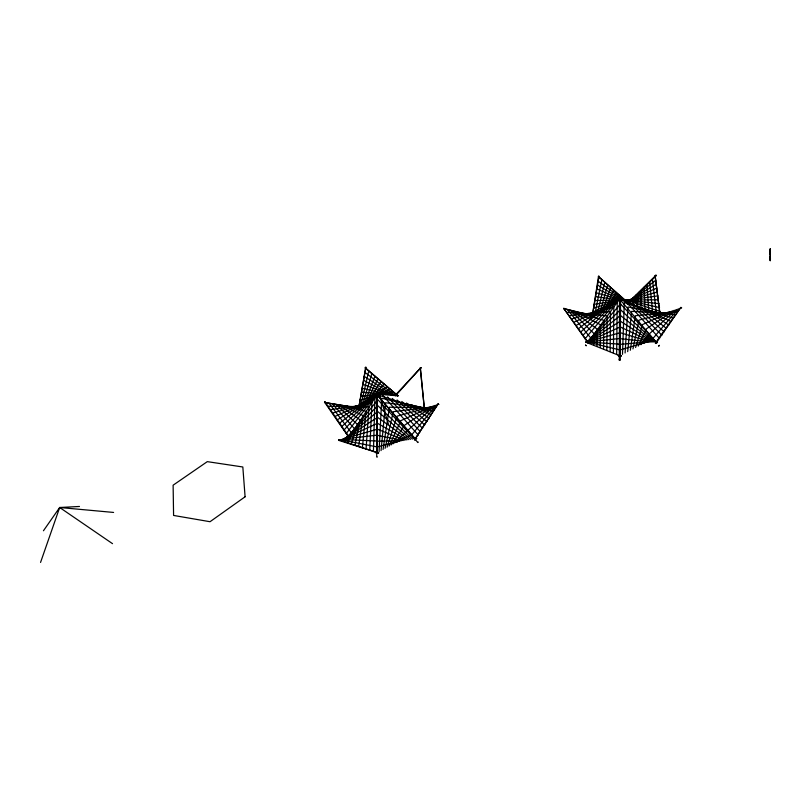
<?xml version="1.0" encoding="UTF-8"?>
<svg xmlns="http://www.w3.org/2000/svg" width="811" height="811" viewBox="0 0 811 811"><rect width="100%" height="100%" fill="white"/><g stroke="black" fill="none" stroke-linecap="round" stroke-linejoin="round"><path stroke-width="1.22" d="M770.298 249.91L770.42 252.12M377.368 457.019L376.72 457.039L376.933 392.706L377.581 392.706M619.239 359.902L619.695 297.181L620.547 297.191L620.293 359.902L619.239 359.902L620.293 359.902M770.399 254.147L770.359 251.968L770.237 260.564L770.379 255.952M770.227 257.178L770.288 248.571L770.318 250.528M770.176 252.373L770.237 253.762L770.369 250.102M770.298 260.057L770.247 260.757M600.262 347.503L600.475 324.735L575.84 311.829M603.566 348.882L603.8 320.355L578.578 312.519M606.851 350.251L607.135 315.955L581.315 313.198M610.125 351.619L610.49 311.546L584.032 313.887M613.4 352.978L613.846 307.105L586.728 314.567M616.654 354.336L617.222 302.665L589.425 315.246M596.967 346.074L597.17 329.104L573.093 311.14M770.308 256.732L770.349 259.814L770.369 256.641M770.338 259.49L770.44 258.739L770.409 259.439M593.652 344.746L593.865 333.453L570.336 310.451M770.166 251.481L770.247 249.251L770.268 251.096M373.435 451.575L374.915 398.181L355.461 407.517M622.493 354.346L624.288 302.584L662.567 314.668M641.511 289.76L640.883 306.903L668.791 325.059M770.095 252.991L770.197 254.107M369.755 450.308L371.935 402.56L352.217 407.01M590.327 343.357L590.58 337.781L567.558 309.751M770.136 253.154L770.146 252.028M379.072 451.727L381.748 398.272L426.292 408.582M625.088 352.988L627.967 306.974L664.503 313.938M366.065 449.041L368.954 406.919L348.963 406.504M648.78 311.211L646.955 284.529M652.713 313.289L649.682 281.782M411.096 405.449L411.177 404.537L431.178 414.725M415.708 407.345L415.83 406.037L433.338 411.309M381.058 450.602L385.59 402.753L427.519 408.136M627.694 351.629L631.647 311.363L666.439 313.208M362.375 447.773L365.994 411.268L345.699 405.997M770.186 254.715L770.217 253.508M358.665 446.506L363.044 415.597L342.414 405.48M630.319 350.261L635.317 315.743L668.396 312.478M383.056 449.476L389.422 407.223L428.766 407.68M638.815 292.396L636.868 305.179L666.49 328.455M599.035 276.156L592.081 317.405L598.548 276.064M365.923 367.201L358.472 409.514L365.731 367.18M656.535 314.78L652.419 279.106M420.25 408.643L420.463 407.538L435.497 407.882M595.73 314.587L594.858 314.212L601.792 279.927M354.944 445.229L360.104 419.905L339.12 404.973M632.955 348.882L638.987 320.122L670.362 311.738M385.063 448.341L393.254 411.694L430.012 407.234M328.07 406.291L360.54 406.656L368.731 371.083M569.281 315.651L597.626 312.488L604.712 282.481M571.532 318.956L600.424 310.755L607.642 285.036M330.33 409.697L362.405 405.267L371.793 373.678M351.224 443.941L357.539 424.092M635.601 347.493L642.657 324.501L672.339 310.988M387.08 447.206L397.086 416.175L431.259 406.777M420.909 367.657L395.515 395.748L395.139 395.373L420.919 367.586L421.325 367.941M610.561 287.591L603.232 309.001L573.782 322.251M40.55 562.428L59.679 507.504L79.468 506.469M438.224 403.908L414.512 439.897L438.001 403.848M332.591 413.103L364.291 403.878L374.854 376.274M636.118 295.032L632.833 303.446L664.189 331.851M629.752 304.176L628.403 304.713L629.762 304.125L598.376 276.683M613.491 290.145L606.07 307.237L576.033 325.556M389.108 446.06L400.908 420.635L432.527 406.311M638.267 346.104L646.326 328.881L674.326 310.238M347.483 442.664L354.772 428.33M377.906 378.869L366.187 402.469L334.862 416.509M629.417 304.49L598.579 276.521M616.411 292.69L608.929 305.463L578.284 328.86M349.338 437.362L378.261 392.777M380.967 381.454L368.103 401.06L337.123 419.916M360.824 408.399L325.008 402.57L360.702 408.46L360.794 407.933M365.031 367.951L398.15 396.001L397.745 395.433L397.289 395.981L397.846 395.717L365.274 367.677M391.155 444.915L404.74 425.106L433.794 405.855M43.449 530.759L59.679 507.504L113.591 512.44M657.508 342.171C657.488 340.671 657.326 344.168 655.318 343.185L680.916 307.298L655.754 343.469M587.955 342.566L620.08 298.347M338.714 439.785L338.572 440.312L378.575 453.045L338.745 439.775L338.633 440.302M346.196 433.561L375.919 395.271L377.703 394.906L373.942 396.731L343.925 430.144M640.943 344.705L649.986 333.25L676.333 309.488M347.635 437.271L377.835 399.691L414.37 438.781M656.292 275.608L655.937 275.233L656.292 275.608L627.248 304.226M378.565 452.791L378.362 453.308M436.359 404.922L412.383 434.037L395.271 442.583M376.639 393.426L376.182 393.842L417.858 442.532L418.304 442.096M585.055 338.785L617.658 300.029L619.209 300.1L593.459 308.21M678.351 308.727L653.656 337.629L643.64 343.296M587.276 342.09L620.547 303.943L656.251 341.989M343.732 441.377L351.913 432.658M619.33 295.245L611.818 303.669L580.544 332.175M384.019 384.049L370.029 399.63L339.393 423.322M582.795 335.48L614.728 301.854L620.05 298.985L596.835 288.929M346.814 437.575L377.754 405.591L412.525 439.065M324.532 402.144L324.968 401.85L324.552 402.155L349.389 438.193M627.826 302.979L655.917 275.274M341.654 426.738L371.975 398.191L376.608 394.643L360.783 396.163M393.203 443.749L435.071 405.388M619.269 297.88L619.29 297.992M588.249 343.276L563.655 308.231L588.563 343.063M633.432 297.657L628.778 301.702L661.898 335.237M345.973 437.879L377.673 411.501L410.67 439.349M359.628 408.926L379.284 393.294M598.183 281.224L627.359 302.432L655.714 280.302M387.07 386.644L378.129 393.477L385.438 394.045M585.846 342.13L585.958 341.624L585.765 342.141L620.973 356.222L621.175 355.715L620.973 356.222M416.702 438.548C416.905 437.078 415.658 440.758 414.279 439.643M592.942 316.837L619.847 299.087M345.141 438.193L377.591 417.401L408.795 439.643M624.683 300.851L626.639 301.976L656.261 284.195M660.255 317.385L655.106 275.527L660.458 317.344M621.561 298.154L622.25 297.789M325.15 402.793L325.201 402.256M359.385 404.071L373.526 396.995M594.078 315.895L564.061 308.646L593.946 316.391L594.078 315.895L593.946 316.391M592.79 312.063L620.405 299.147M390.121 389.229L378.919 394.43L383.583 393.984M344.29 438.498L377.51 423.312L406.919 439.927M622.97 300.252L625.91 301.52L656.809 288.087M420.412 367.89L424.619 411.157L420.199 367.859M620.618 298.195L619.31 298.671L656.636 342.81M377.916 393.791L376.547 394.288L415.729 439.238M619.624 338.613L649.712 341.918M619.34 344.432L648.597 341.907M619.492 350.109L647.482 341.897M377.003 435.233L403.128 440.525M376.77 441.174L401.212 440.819M424.437 411.147L424.964 411.096M360.084 400.117L377.267 395.19M381.707 393.913L379.477 394.551L393.173 391.814M625.169 301.053L657.356 291.98M343.438 438.812L377.429 429.212L405.034 440.221M376.892 447.013L399.286 441.113M594.139 304.348L618.996 300.283M657.903 295.873L624.429 300.587L621.479 300.192L625.169 300.344M564.203 308.91L564.334 308.403M342.587 439.126L377.348 435.122M656.738 313.705L678.057 311.394M620.121 338.44L587.093 342.009L619.979 349.946M594.808 300.496L617.8 300.192M621.713 300.141L658.451 299.776M619.584 297.221L620.547 297.191M341.725 439.44L377.267 441.022M630.755 300.273L624.703 299.948L659.607 338.623M567.031 312.347L594.858 314.212M620.05 344.188L587.063 341.999L620.192 332.692L650.817 341.928M361.483 392.2L375.716 393.294M378.93 394.308L396.579 395.717M622.919 299.644L658.998 303.669M652.804 312.022L675.735 314.82M595.487 296.644L618.55 299.786M358.797 409.565L358.077 410.184L358.857 409.575M340.853 439.765L377.186 446.932M622.159 299.168L659.556 307.572M362.182 388.246L387.273 394.105M364.291 403.878L365.092 404.081M362.405 405.267L363.551 405.551M596.156 292.781L624.196 300.78M597.626 312.488L598.63 312.813M600.424 310.755L601.123 310.978M648.851 310.319L673.414 318.236M377.571 394.805L424.731 410.285M621.388 298.681L660.103 311.485M360.54 406.656L361.513 407.01M362.882 384.292L389.098 394.166M620.466 299.107L660.225 316.655M651.912 341.938L620.263 326.934L587.154 342.039L620.476 309.69L655.176 341.978M671.102 321.653L644.877 308.616L644.228 287.104M363.571 380.339L391.49 394.916M378.737 392.473C378.95 392.879 379.386 394.906 378.737 392.473L388.469 424.234M597.514 285.077L619.807 298.022M621.763 299.147L623.71 300.283M364.271 376.385L393.528 395.271M653.007 341.948L620.334 321.186L587.184 342.049L620.405 315.438L654.092 341.968M406.493 403.026L429.029 418.141M59.679 507.504L112.516 543.664M364.97 372.431L395.069 395.261M401.79 401.506L426.88 421.548M621.773 298.641L628.393 304.186M397.066 399.975L424.741 424.954M335.815 404.456L357.175 424.194M392.311 398.444L422.602 428.34M387.536 396.903L420.463 431.736M382.741 395.352L418.334 435.112M332.49 403.939L354.265 428.472M626.639 301.976L627.471 302.939M625.91 301.52L626.487 302.189M329.154 403.412L351.356 432.729M324.978 401.85L349.815 437.92M627.359 302.432L627.967 303.324M619.452 297.749L619.797 356.09M376.902 393.264L377.257 453.126M438.214 404.223L438.741 404.324L438.214 404.223M424.082 409.281L424.589 409.383L424.082 409.281M662.465 317.679L662.992 318.094L662.465 317.679M397.289 441.012L397.765 441.245L397.309 440.941M375.817 452.599L376.284 452.832L375.817 452.599M339.373 439.866L339.89 440.049L339.393 439.805M349.095 436.237L349.622 436.338L349.095 436.237M586.556 341.705L587.103 341.806L586.556 341.705M587.549 341.532L588.076 341.634L587.569 341.472M427.498 411.147L427.772 411.724L427.498 411.147M376.73 394.156L376.973 394.744L376.73 394.156M590.803 317.902L591.543 317.892L590.803 317.902M396.772 441.681L397.228 441.954L396.802 441.61M646.925 341.603L646.925 341.603M618.317 355.553L618.702 355.897L618.317 355.553M646.053 342.039L646.57 342.222L646.053 342.039M681.179 307.582L681.595 307.886L681.179 307.582M659.465 315.672L659.495 315.611M621.662 297.404L620.983 296.846L621.662 297.404M377.774 394.095L378.727 394.308L377.774 394.095M586.181 345.679L585.522 345.121L586.181 345.679M620.689 298.407L621.672 298.6L620.689 298.407M659.404 345.395L658.735 346.023L659.404 345.395M347.818 440.434L347.199 439.846L347.818 440.434M245.094 496.788L210.029 521.716L173.584 515.441L173.118 485.191L207.302 461.641L242.824 466.984L245.094 496.788"/></g></svg>
